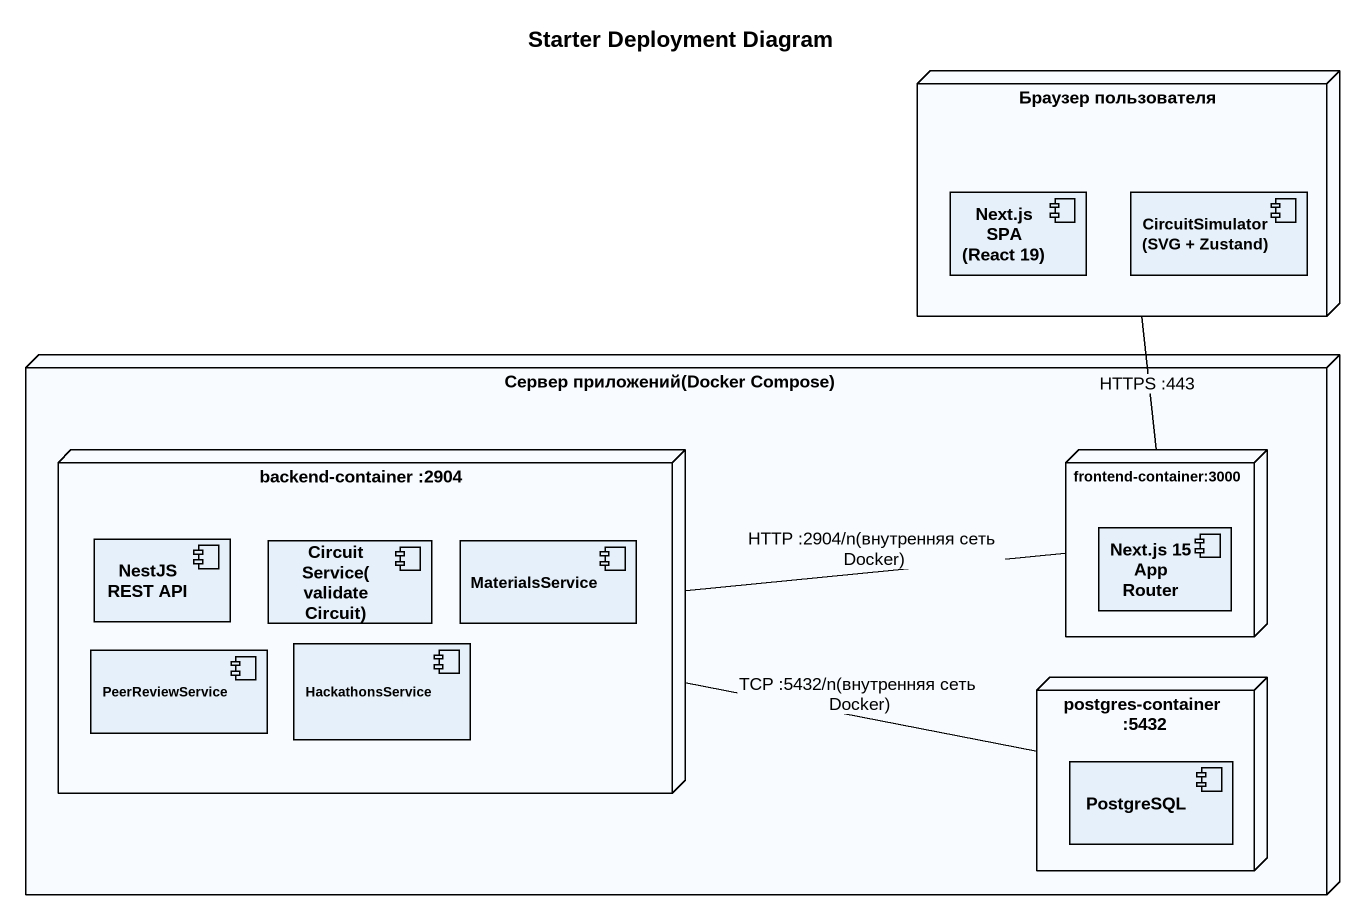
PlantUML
@startuml
title Starter Deployment Diagram
node "Браузер пользователя" as Браузер_пользователя {
  component "Next.js SPA (React 19)" as Next_js_SPA_React_19
  component "CircuitSimulator (SVG + Zustand)" as CircuitSimulator_SVG_Zustand
}
node "Сервер приложений(Docker Compose)" as Сервер_приложений_Docker {
  node "backend-container :2904" as backend_container_2904 {
    component "NestJS REST API" as NestJS_REST_API
    component "CircuitService(validateCircuit)" as CircuitService
    component MaterialsService
    component PeerReviewService
    component HackathonsService
  }
  node "frontend-container:3000" as frontend_container_3000 {
    component "Next.js 15 App Router" as Next_js_15_App_Router
  }
  node "postgres-container :5432" as postgres_container_5432 {
    component PostgreSQL
  }
}
Браузер_пользователя -- frontend_container_3000 : HTTPS :443
backend_container_2904 -right- postgres_container_5432 : TCP :5432/n(внутренняя сеть Docker)
frontend_container_3000 -left- backend_container_2904 : HTTP :2904/n(внутренняя сеть Docker)
@enduml
